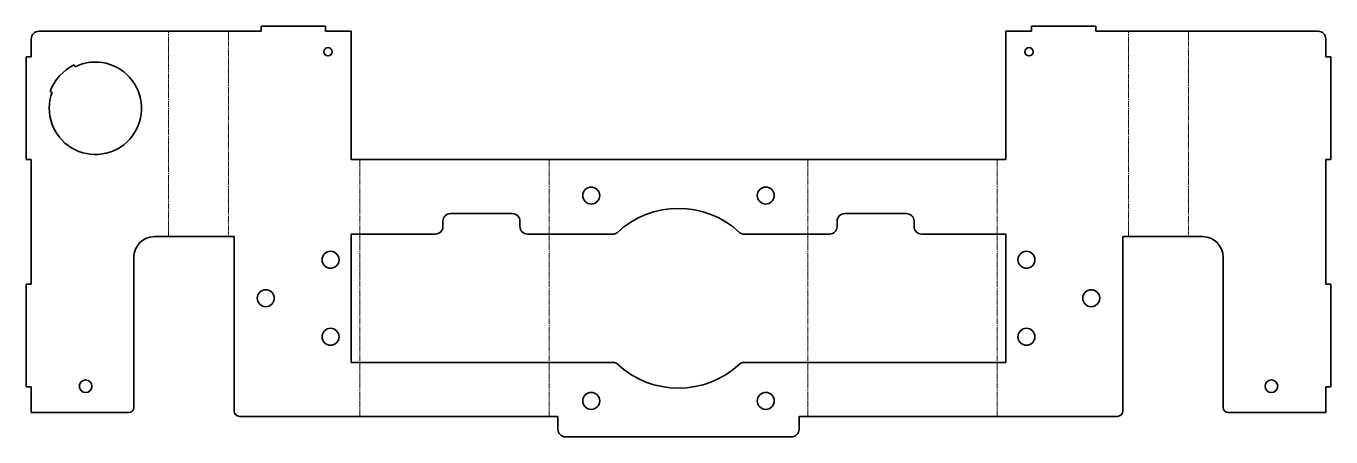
# Model space of a CAD drawing. Header units: inches. Extents: x 0 to 508, y 0 to 160.
import ezdxf

# ---------------------------------------------------------------- set-up
doc = ezdxf.new("R2010")
doc.units = ezdxf.units.IN
doc.header["$MEASUREMENT"] = 0
doc.linetypes.add('Chain', pattern=[13.68, 9.12, -1.14, 2.28, -1.14])
doc.layers.add('SIMUMAK Bend Centerline (ISO)', color=7, linetype='Chain', lineweight=9)
doc.layers.add('SIMUMAK Visible (ISO)', color=7, linetype='Continuous', lineweight=35)

# ---------------------------------------------------------------- blocks, each defined once
blk = doc.blocks.new('CSMM')
at = {"layer": 'SIMUMAK Bend Centerline (ISO)', "ltscale": 0.263158}
for p, q in [((55.52, 78), (55.52, 158)), ((78.84, 158), (78.84, 78)), ((429.58, 78), (429.58, 158)), ((452.9, 158), (452.9, 78)), ((130.04, 8), (130.04, 108)), ((203.82, 8), (203.82, 108)), ((304.61, 8), (304.61, 108)), ((378.39, 8), (378.39, 108))]:
    blk.add_line(p, q, dxfattribs=at)
at = {"layer": 'SIMUMAK Visible (ISO)'}
for p, q in [((5, 158), (91.64, 158)), ((91.64, 160), (91.64, 158)), ((116.64, 160), (91.64, 160)), ((116.64, 158), (116.64, 160)), ((116.64, 158), (126.64, 158)), ((126.64, 158), (126.64, 108)), ((381.79, 158), (391.79, 158)), ((381.79, 158), (381.79, 108)), ((391.79, 160), (391.79, 158)), ((416.79, 160), (391.79, 160)), ((416.79, 158), (416.79, 160)), ((416.79, 158), (503.43, 158)), ((2, 148), (2, 155)), ((506.43, 148), (506.43, 155)), ((2, 148), (0, 148)), ((0, 148), (0, 108)), ((508.43, 148), (506.43, 148)), ((508.43, 108), (508.43, 148)), ((18.67, 144.86), (19.07, 144.16)), ((10.1, 134.19), (9.36, 134.51)), ((0, 108), (2, 108)), ((2, 59.5), (2, 108)), ((381.79, 108), (126.64, 108)), ((506.43, 108), (508.43, 108)), ((506.43, 59.5), (506.43, 108)), ((165.43, 87), (189.43, 87)), ((319, 87), (343, 87)), ((162.43, 82), (162.43, 84)), ((192.43, 84), (192.43, 82)), ((316, 82), (316, 84)), ((346, 84), (346, 82)), ((50, 78), (81.11, 78)), ((81.11, 78), (81.11, 10)), ((126.64, 79), (126.64, 29)), ((126.64, 79), (159.43, 79)), ((195.43, 79), (228.92, 79)), ((279.51, 79), (313, 79)), ((349, 79), (381.79, 79)), ((381.79, 79), (381.79, 29)), ((427.32, 10), (427.32, 78)), ((427.32, 78), (458.43, 78)), ((42, 11.5), (42, 70)), ((466.43, 70), (466.43, 11.5)), ((2, 59.5), (0, 59.5)), ((0, 59.5), (0, 19.5)), ((508.43, 59.5), (506.43, 59.5)), ((508.43, 19.5), (508.43, 59.5)), ((228.92, 29), (126.64, 29)), ((381.79, 29), (279.51, 29)), ((0, 19.5), (2, 19.5)), ((2, 9.5), (2, 19.5)), ((506.43, 19.5), (508.43, 19.5)), ((506.43, 9.5), (506.43, 19.5)), ((2, 9.5), (40, 9.5)), ((207.21, 8), (83.11, 8)), ((207.21, 8), (207.21, 3)), ((301.21, 3), (301.21, 8)), ((425.32, 8), (301.21, 8)), ((468.43, 9.5), (506.43, 9.5)), ((210.21, 0), (298.21, 0))]:
    blk.add_line(p, q, dxfattribs=at)
for centre, radius in [((117.64, 150), 1.62), ((390.79, 150), 1.62), ((220.21, 94), 3.3), ((288.22, 94), 3.3), ((118.64, 69), 3.3), ((389.79, 69), 3.3), ((93.39, 54), 3.3), ((415.04, 54), 3.3), ((118.64, 39), 3.3), ((389.79, 39), 3.3), ((23.17, 19.75), 2.46), ((485.26, 19.75), 2.46), ((220.21, 14), 3.3), ((288.22, 14), 3.3)]:
    blk.add_circle(centre, radius, dxfattribs=at)
at = {"layer": 'SIMUMAK Visible (ISO)', "extrusion": (0, 0, -1)}
for centre, radius, start, end in [((-5, 155), 3, 360, 90), ((-503.43, 155), 3, 90, 180), ((-27, 128), 18, 63.8784, 20.1242), ((-27, 128), 18.8, 20.2466, 63.7131), ((-254.21, 54), 35, 46.8637, 133.1363), ((-159.43, 82), 3, 180, 270), ((-195.43, 82), 3, 270, 360), ((-313, 82), 3, 180, 270), ((-349, 82), 3, 270, 0), ((-228.92, 81), 2, 226.8637, 270), ((-279.51, 81), 2, 270, 313.1363), ((-228.92, 27), 2, 90, 133.1363), ((-254.21, 54), 35, 226.8637, 313.1363), ((-279.51, 27), 2, 46.8637, 90), ((-40, 11.5), 2, 180, 270), ((-468.43, 11.5), 2, 270, 0), ((-83.11, 10), 2, 270, 360), ((-425.32, 10), 2, 180, 270), ((-210.21, 3), 3, 270, 0), ((-298.21, 3), 3, 180, 270)]:
    blk.add_arc(centre, radius, start, end, dxfattribs=at)
at = {"layer": 'SIMUMAK Visible (ISO)'}
for centre, radius, start, end in [((165.43, 84), 3, 90, 180), ((189.43, 84), 3, 0, 90), ((319, 84), 3, 90, 180), ((343, 84), 3, 0, 90), ((50, 70), 8, 90, 180), ((458.43, 70), 8, 0, 90)]:
    blk.add_arc(centre, radius, start, end, dxfattribs=at)

msp = doc.modelspace()

# ---------------------------------------------------------------- block references
msp.add_blockref('CSMM', (0, 0))

doc.saveas('drawing.dxf')
